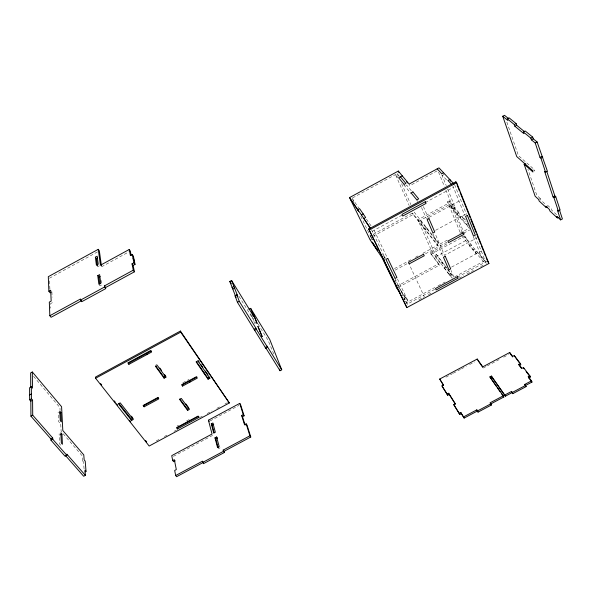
<?xml version="1.0" encoding="UTF-8"?>
<svg xmlns="http://www.w3.org/2000/svg" width="592" height="592" viewBox="0 0 592 592"><rect width="100%" height="100%" fill="white"/><g stroke="black" fill="none" stroke-linecap="round" stroke-linejoin="round"><path stroke-width="0.44" stroke-dasharray="2.96 2.22" d="M49.454 278.203L97.747 251.763M97.539 266.814L99.367 265.808M101.558 266.814L130.314 251.089M52.37 302.645L50.512 303.666L50.697 308.203M354.031 202.279L352.048 198.179L397.188 173.641L399.459 176.386M437.066 170.91L409.834 185.688L409.131 184.075M444.222 174.418L442.409 175.402L446.76 180.123M402.072 215.133L372.25 231.287L371.236 229.792M425.308 202.553L453.405 187.331M360.78 216.206L371.021 237.325L413.149 214.519L438.561 246.731L425.137 253.968M370.074 239.753L371.754 238.85L372.775 240.359M447.537 201.82L449.254 200.888L455.233 207.629L453.487 208.569L447.537 201.82L460.569 233.411M418.522 221.327L448.817 204.936L470.44 229.541M155.37 365.375L157.169 364.398M426.418 218.774L427.646 218.108M429.067 217.338L460.835 200.163M458.948 212.683L452.88 205.838L451.148 206.771L451.777 208.303L453.509 207.37L459.577 214.23L457.823 215.185L457.187 213.638L458.948 212.683L459.577 214.23M254.575 323.114L256.299 322.181M435.638 230.266L467.547 213.031M383.868 258.408L385.037 257.779L382.617 254.183M465.497 220.083L462.041 216.184L460.273 217.138L460.909 218.692L462.678 217.738L466.133 221.645M468.376 223.332L466.577 224.301L467.214 225.87L469.012 224.901M182.861 382.735L189.048 379.398M394.464 268.598L411.618 259.348M415.362 257.328L418.366 255.707M422.866 253.28L437.888 245.177L412.491 213.024L413.149 214.519M447.212 240.152L439.693 244.207L414.185 212.106L370.311 235.868L371.332 237.385M459.888 233.307L469.804 227.964M395.19 270.122L407.784 263.322M447.123 242.113L440.367 245.754L420.239 220.402L433.684 250.978L447.189 268.442M463.662 233.189L469.685 229.94M398.401 287.253L439.286 265.238L430.273 252.814L448.04 243.231M430.902 254.249L463.876 236.467L485.677 261.997M539.208 199.193L540.341 198.586L540.859 200.089L546.053 204.899M435.416 256.913L441.07 264.276L442.772 263.359L436.467 254.575L434.78 255.478L435.416 256.913L466.859 239.967L452.88 205.838M478.033 237.311L444.518 255.367L435.098 233.581M469.715 246.22L471.417 245.303L470.825 243.837L469.116 244.755L469.715 246.22L475.916 253.524L477.648 252.592L477.048 251.112L475.317 252.044L475.916 253.524M395.042 280.031L397.817 285.781L438.65 263.788L439.286 265.238M472.793 249.846L474.51 248.921M84.071 468.805L83.546 462.004L82.503 460.798L83.613 460.199M398.682 290.613L400.399 289.688M443.956 268.035L445.672 267.11L451.592 274.777L449.846 275.717L443.319 266.585L445.036 265.66L445.672 267.11M451.563 267.088L483.146 250.098M401.975 296L403.7 295.075M403.936 298.597L405.675 297.665L406.364 299.101L404.625 300.033L403.936 298.597L406.615 302.675L434.802 287.527M177.052 426.07L178.643 425.219M186.584 420.949L189.766 419.24M437.969 285.825L441.928 283.694M442.72 283.272L445.095 281.992M454.671 276.849L485.077 260.502L477.048 251.112M434.676 289.407L407.303 304.118L404.625 300.033M457.394 277.197L487.512 261.013M156.244 440.907L159.477 439.168M164.324 436.563L167.558 434.824M174.026 431.353L176.453 430.044M199.889 417.449L202.316 416.146M207.163 413.542L212.01 410.937M216.864 408.332L220.098 406.593M224.945 403.988L227.372 402.686M418.899 299.767L424.338 296.844L408.576 262.9M428.356 294.683L432.382 292.522M458.941 278.247L463.765 275.657M466.984 273.926L473.422 270.463M480.667 266.578L483.079 265.275M210.086 420.949L238.953 405.446M173.449 456.38L212.913 435.224M218.404 448.706L220.054 447.818M445.961 377.156L452.48 373.678M453.294 373.249L460.628 369.334M461.442 368.897L466.333 366.293M469.589 364.554L474.481 361.949M483.287 368.032L486.55 366.293M487.364 365.863L500.41 358.915M503.666 357.176L508.558 354.571M533.37 169.86L534.731 171.058L534.191 169.46L518.444 155.652L506.574 121.316M540.341 198.586L536.84 195.353L527.938 169.334M547.489 205.18L551.137 208.547L551.648 210.079L557.072 215.088M467.658 225.522L448.188 203.411L417.863 219.824L432.012 251.881L452.221 278.166L448.928 270.588M60.71 445.199L59.592 443.926L59.126 433.803M462.271 232.027L463.033 232.922M463.876 235.72L470.825 243.837M59.644 422.799L58.564 421.541L58.127 412.032M461.605 235.919L483.316 261.449L473.4 236.874M33.574 376.379L59.955 407.622L60.088 410.367M411.262 190.691L406.586 185.03L404.802 185.999L404.092 184.386M398.275 178.029L395.449 174.581L409.161 205.505M403.722 184.682L411.203 193.806M447.73 269.138L453.975 277.219L451.06 270.477M430.273 252.814L438.65 263.788M99.256 284.782L100.033 285.847L101.928 284.811L101.35 280.512M352.048 198.179L358.737 207.918M366.426 219.107L371.547 226.558M371.021 237.325L373.056 240.367M383.335 255.67L385.274 258.556M397.817 285.781L408.369 301.735L396.655 277.315M401.08 291.109L406.364 299.101M258.038 324.002L268.065 340.282L274.155 355.03M239.005 296.311L252.074 317.467L250.52 313.368M371.473 229.666L385.311 258.423M394.871 278.277L408.029 305.605M374.1 230.281L387.124 257.439M397.188 173.641L398.298 176.15M401.62 183.675L410.855 204.58M442.772 263.359L442.143 261.916L440.433 262.833L441.07 264.276M416.835 199.904L417.552 201.554M449.846 275.717L449.21 274.251L450.956 273.312L451.592 274.777M421.541 207.555L426.07 217.974M432.922 233.744L442.735 256.329M423.398 206.549L428.26 217.782M438.561 172.168L444.466 186.561M445.85 189.951L453.487 208.569M449.254 200.888L462.929 234.166M441.758 174.633L446.25 185.629M447.633 189.011L455.233 207.629M462.041 216.184L462.678 217.738M454.597 184.637L466.6 214.519M475.517 236.711L486.298 263.551M452.732 185.651L464.772 215.503M252.895 317.852L255.122 323.683M252.037 316.461L254.257 322.285M82.503 460.798L82.125 455.788L61.124 431.42L60.673 422.266M51.881 291.782L52.126 297.214M49.573 280.934L49.913 289.133M426.529 227.646L424.782 228.586L425.456 230.11L427.195 229.171L426.529 227.646"/><path stroke-width="0.89" d="M101.439 265.926L99.352 250.882L98.257 249.328L48.3 276.686L48.877 291.242L50.061 292.774L51.275 292.108M95.371 257.194L97.177 256.21L98.242 264.232L96.415 265.238L95.371 257.194L96.489 258.756L97.421 265.919M96.489 258.756L97.687 258.097M48.877 291.242L50.697 290.243L51.164 301.091L49.306 302.112L49.839 315.721L51.075 317.29L81.696 300.588M131.165 255.411L130.314 251.089L129.219 249.491L100.433 265.231L98.257 249.328M49.839 315.721L80.497 298.99L80.593 300.077L81.8 301.676L105.694 288.63L105.546 287.571L134.399 271.824L133.141 265.431L135.035 264.402L133.37 256.121L132.268 254.508L130.403 255.529L129.219 249.491M97.754 275.635L99.626 274.614L100.766 283.205L98.871 284.241L97.754 275.635L98.901 277.226L99.811 284.123M98.901 277.226L100.152 276.545M134.399 271.824L133.267 270.181L132.023 263.81L133.918 262.774L132.268 254.508M105.694 288.63L104.377 285.951L133.267 270.181M80.593 300.077L104.525 287.016M400.673 294.017L396.795 288.112L382.225 257.979L370.074 239.753L349.561 197.573L398.305 171.066L409.131 184.075L438.99 167.862L453.997 183.994M84.9 471.942L86.025 471.336L85.211 461.109L84.168 459.903L83.775 454.893L62.811 430.51L61.59 406.734L32.323 371.991L30.643 372.908L30.74 387.272M525.289 163.577L524.135 164.199L532.97 172.013L532.43 170.415L516.742 156.577L502.741 116.254L504.495 115.299L508.358 118.459M402.294 175.854L398.697 177.807L404.092 184.386L405.883 183.416L400.458 176.853M502.741 116.254L507.869 120.472L507.292 118.8L509.068 117.83L516.106 123.573L516.675 125.267L524.364 131.55M32.323 371.991L32.471 388.13L31.324 386.791L29.6 387.73L29.659 399.763L30.828 401.117L30.925 416.154L50.964 438.99L51.008 440.233L65.098 456.277L66.837 455.337L66.77 454.086L85.381 475.346L83.679 476.264L65.638 455.707M507.292 118.8L514.3 124.549L516.106 123.573M514.3 124.549L514.877 126.244L516.675 125.267M231.568 280.467L237.821 296.392L236.889 294.883L235.076 295.867L236.016 297.369L229.807 281.422L231.568 280.467L253.79 316.542L250.653 308.358L248.958 309.268M29.637 394.901L31.376 393.954M361.379 214.881L363.177 213.904M232.034 287.52L233.818 286.55M443.556 172.768L441.736 173.752L437.192 168.838M232.959 289.014L234.743 288.052M29.659 399.763L31.413 398.808L31.324 386.791M514.877 126.244L523.927 133.688L523.35 131.979L525.193 130.98L532.704 137.107L533.281 138.846L537.122 141.984L547.385 171.206L545.543 172.198L544.618 171.406L553.032 196.899L553.957 197.728L558.323 210.981L560.113 210.019L555.77 196.751L554.845 195.93L546.742 171.258M30.828 401.117L32.582 400.162L31.413 398.808M523.35 131.979L530.839 138.121L532.704 137.107M530.839 138.121L531.416 139.853L533.281 138.846M180.419 331.054L95.467 377.082L95.593 378.251L149.177 446.028L229.326 402.96L180.419 331.054L180.701 332.142L229.326 402.96M368.727 229.03L455.84 181.825L456.624 182.662L488.918 263.484L406.852 307.581L368.727 229.03L406.852 307.581M95.593 378.251L180.701 332.142M369.349 229.94L456.624 182.662M265.771 347.844L280.009 370.733L281.74 369.8L267.066 346.135L267.48 347.208L265.712 348.163L237.422 302.283L239.249 301.291L236.889 294.883M30.925 416.154L32.715 415.184L32.582 400.162M151.374 350.915L128.716 363.192L128.893 364.332L151.596 352.04L150.546 350.59L127.82 362.903L128.893 364.332M531.416 139.853L535.242 143.005L537.122 141.984M59.74 412.994L60.843 412.395L59.777 411.144L60.243 420.638L61.316 421.896L60.843 412.395M535.242 143.005L539.978 157.354L541.843 156.347M539.978 157.354L540.91 158.138L542.768 157.124M252.828 315.876L253.961 315.27L253.102 313.871L257.165 323.587L253.961 315.27M165.656 376.083L165.901 377.23L164.117 378.184L163.88 377.045L165.656 376.083L164.598 374.625M50.964 438.99L52.725 438.043L32.715 415.184M254.19 329.233L255.981 328.264L239.249 301.291M60.791 434.757L61.931 434.151L60.835 432.878L61.324 442.986L62.434 444.266L61.931 434.151M51.008 440.233L52.769 439.286L52.725 438.043M254.59 330.299L256.388 329.33L255.981 328.264M158.56 397.728L143.937 405.616L144.137 406.8L158.789 398.897L157.783 397.55L143.116 405.461L144.137 406.8M196.966 377.015L182.292 384.933L182.565 386.08L197.262 378.147L196.3 376.778L181.581 384.711L182.565 386.08M131.557 420.461L118.444 403.818L120.213 402.863L133.304 419.521L131.557 420.461L131.38 419.262L133.126 418.322M208.095 379.213L207.785 378.081L209.538 377.134L209.857 378.266L208.095 379.213L196.115 361.875L197.906 360.913L209.857 378.266M553.032 196.899L554.845 195.93M553.957 197.728L555.77 196.751M524.135 164.199L535.153 196.263L538.639 199.497L539.157 201.006L546.283 207.629L547.43 207.008M187.627 410.411L179.591 399.393L181.344 398.453L189.359 409.479L187.627 410.411L187.353 409.242L189.085 408.317M546.283 207.629L545.765 206.112L549.406 209.479L549.916 211.011L557.346 217.915L558.515 217.286M557.346 217.915L556.828 216.376L560.624 219.891L562.4 218.944L559.462 209.99M177.474 428.963L198.927 417.434L198.638 416.265L177.215 427.772L177.474 428.963L176.512 427.683L197.994 416.139L198.927 417.434M175.232 460.82L173.611 461.686L172.701 460.517L171.732 455.648L212.047 434.025L208.428 420.194L239.745 403.381L240.559 404.588L244.096 415.821L242.483 416.687L245.11 425.115M211.285 423.85L212.883 422.999L215.355 432.256L213.734 433.122L211.285 423.85L212.136 425.041L214.149 432.634M212.136 425.041L213.734 424.183M202.353 461.242L203.248 462.441L176.608 476.701L175.683 475.524L202.353 461.242L203.537 463.647L224.324 452.517L224.005 451.333L250.764 437.007L247.012 425.078L246.176 423.865L244.533 424.738L241.654 415.473L243.268 414.607L239.745 403.381M172.701 460.517L174.329 459.644L176.32 469.574L174.677 470.455L175.683 475.524M216.613 436.977L219.188 446.62L217.53 447.5L214.985 437.851L216.613 436.977L217.479 438.176L215.851 439.049L218.174 447.826M224.324 452.517L223.132 450.127L249.92 435.786L246.176 423.865M202.642 462.448L223.45 451.311M443.578 385.466L439.701 379.043L477.219 359.041L482.769 366.855L509.697 352.506L512.694 356.406L514.226 355.585L520.353 363.518L520.849 364.724L519.295 365.553L518.799 364.346L520.353 363.518M455.403 404.21L449.232 394.42L447.7 395.234L442.542 387.02L441.98 385.873L443.497 385.066L439.701 379.043M441.98 385.873L447.138 394.08L448.669 393.258L455.322 403.796L453.761 404.625L459.784 414.481L461.353 413.645L464.143 418.063L477.359 411.048L478.055 412.113L491.308 405.076L490.058 402.834L503.318 395.789L503.844 396.995L490.59 404.025L491.308 405.076M496.096 386.088L489.902 376.897L491.449 376.075L505.435 396.152L512.065 392.629L512.813 393.658L526.11 386.606L524.838 384.371L531.483 380.841L531.979 382.055L525.333 385.584L524.838 384.371M490.42 378.088L491.967 377.267L505.435 396.152M529.84 375.794L528.256 376.638L528.745 377.851L530.328 377.008L529.84 375.794L523.476 367.558L521.915 368.387L518.799 364.346M453.761 404.625L459.214 413.305L460.791 412.469L464.143 418.063M463.58 416.894L476.812 409.864L478.055 412.113M504.909 394.945L511.547 391.423L512.813 393.658M477.507 410.922L490.775 403.885M512.302 392.452L525.607 385.392M558.323 210.981L557.405 210.138L560.624 219.891M456.543 183.587L457.327 184.423M451.533 184.356L447.944 180.471L449.794 179.472L450.468 181.145M52.769 439.286L66.837 455.337M86.025 471.336L84.974 470.129L85.381 475.346M487.512 261.013L488.304 261.93M488.134 262.559L488.918 263.484M406.415 181.574L407.555 182.943M100.596 383.564L101.728 385.007M114.256 400.858L115.388 402.301M116.528 403.744L117.667 405.18M129.618 420.313L130.758 421.756M145.558 440.492L146.698 441.928M118.851 403.359L131.38 419.262M131.417 416.154L132.556 417.597M519.177 362.556L514.226 355.585M526.088 371.517L530.328 377.008M528.256 376.638L531.483 380.841M510.689 354.356L512.687 356.954M519.295 365.553L521.367 368.246M528.745 377.851L531.979 382.055M525.333 385.584L526.11 386.606M164.117 378.184L155.6 366.507L157.398 365.538L165.901 377.23M155.903 366.1L163.88 377.045M179.864 398.971L187.353 409.242M159.818 368.054L161.409 370.244M185.881 403.907L188.552 407.577M214.985 437.851L215.851 439.049M104.377 285.951L105.546 287.571M223.132 450.127L224.005 451.333M208.428 420.194L209.279 421.378M489.902 376.897L503.318 395.789M478.24 360.92L482.783 367.321M497.132 387.538L500.225 391.904M501.261 393.354L503.844 396.995M196.322 361.483L207.785 378.081M132.023 263.81L133.141 265.431M198.12 360.55L199.164 362.06M200.718 364.317L202.797 367.336M205.387 371.103L207.984 374.877M249.92 435.786L250.764 437.007M133.918 262.774L135.035 264.402M349.561 197.573L370.459 228.179M350.316 199.119L358.508 211.129L357.738 209.553L359.522 208.591L365.656 217.516L363.843 218.492L370.215 228.297M241.654 415.473L242.483 416.687M133.089 258.608L134.199 260.228M243.268 414.607L244.096 415.821M384.615 260.732L383.283 258.726L384.001 260.221M396.115 286.698L398.682 290.613M256.388 329.33L267.48 347.208M229.807 281.422L231.257 283.775M250.653 308.358L269.715 339.394L281.74 369.8M447.138 394.08L447.7 395.234M459.214 413.305L459.784 414.481M448.669 393.258L449.232 394.42M460.791 412.469L461.353 413.645M476.812 409.864L477.359 411.048M477.219 359.041L477.737 360.21M398.305 171.066L399.001 172.657M491.449 376.075L491.967 377.267M511.547 391.423L512.065 392.629M509.697 352.506L510.186 353.705M523.476 367.558L523.964 368.764M455.84 181.825L456.306 182.995M457.194 185.222L459.488 190.942M460.139 192.578L462.433 198.305M462.759 199.119L468.183 212.683M468.516 213.512L470.166 217.641M470.825 219.292L474.125 227.55M474.451 228.364L476.079 232.427M476.73 234.055L477.707 236.497M478.033 237.311L480.756 244.126M481.444 245.835L483.146 250.098M483.819 251.778L485.499 255.973M486.165 257.653L487.179 260.169M279.38 369.127L280.009 370.733M265.297 347.082L265.712 348.163M235.076 295.867L237.422 302.283M540.91 158.138L545.543 172.198M204.314 373.056L204.625 374.181M203.359 371.68L203.67 372.805M189.625 380.974L189.914 382.114M203.248 462.441L203.537 463.647M146.683 353.461L146.897 354.586M412.89 191.897L411.07 192.881L416.835 199.904L418.685 198.905L412.89 191.897M425.315 201.754L402.012 214.378L402.752 216.021L426.033 203.419L425.315 201.754M428.978 218.663L427.135 219.662L432.937 233.019L434.757 232.027L428.978 218.663M387.767 258.386L385.947 259.363L395.116 278.425L396.906 277.463L387.767 258.386M467.384 215.392L465.556 216.376L473.533 236.164L475.332 235.194L467.384 215.392M423.561 254.212L408.532 262.315L409.242 263.847L424.257 255.751L423.561 254.212M463.033 232.922L447.952 241.055L448.618 242.616L463.677 234.491L463.033 232.922M445.251 256.292L443.46 257.254L448.921 269.841L450.697 268.886L445.251 256.292M457.498 276.671L435.505 288.489L436.163 289.947L458.127 278.144L457.498 276.671M377.023 249.358L372.176 242.091L377.74 250.838L377.023 249.358M262.138 336.515L257.927 326.429L262.138 336.515"/></g></svg>
